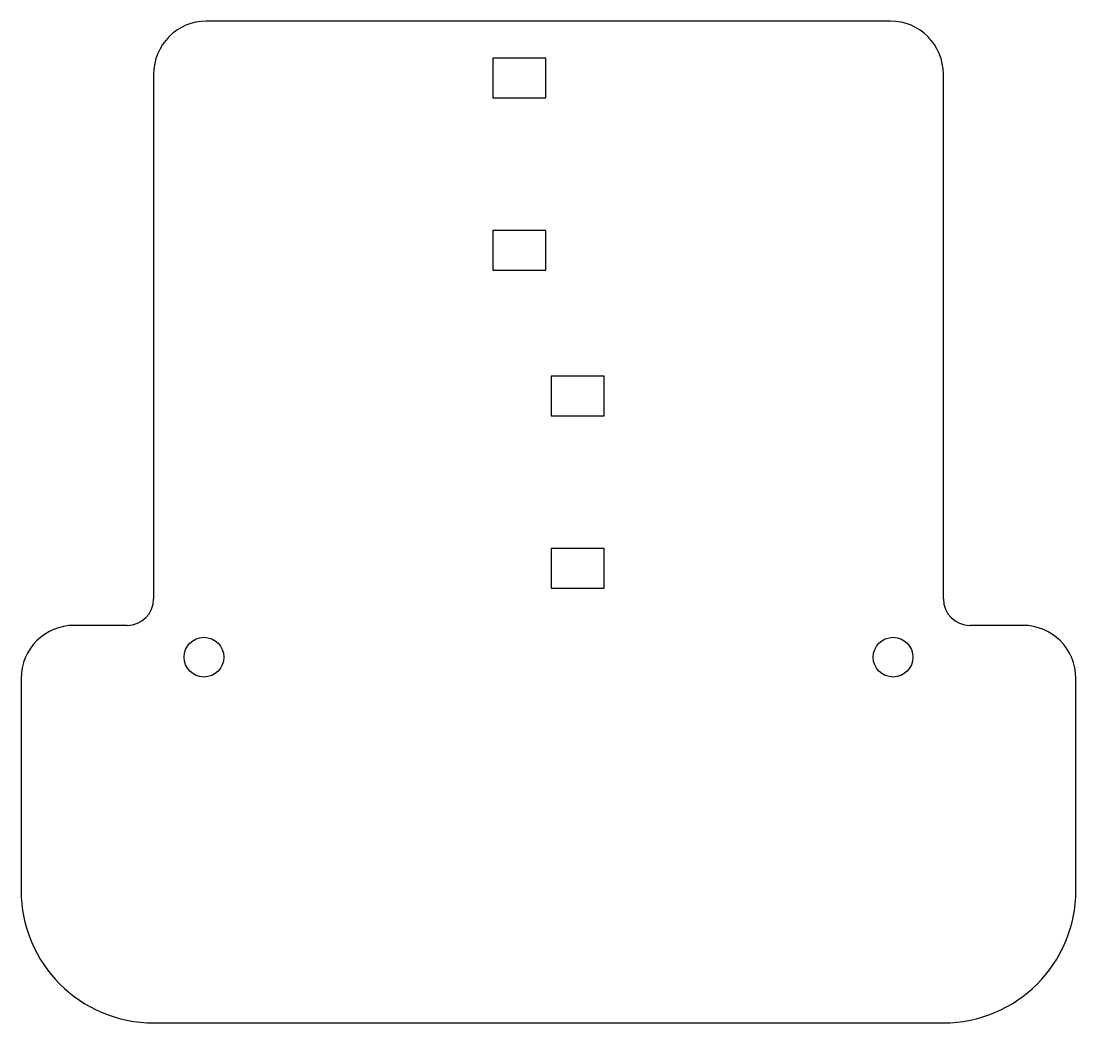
# Model space of a CAD drawing. Header units: millimetres. Extents: x -36.5 to 3.3, y -69.5 to -31.7.
import ezdxf

# ---------------------------------------------------------------- set-up
doc = ezdxf.new("R2010")
doc.units = ezdxf.units.MM

msp = doc.modelspace()

# ---------------------------------------------------------------- linework, layer by layer
at = {"color": 7, "linetype": 'Continuous', "lineweight": 25}
for p, q in [((-3.715, -31.723), (-29.515, -31.723)), ((-18.715, -33.123), (-18.715, -34.623)), ((-16.715, -33.123), (-18.715, -33.123)), ((-16.715, -34.623), (-16.715, -33.123)), ((-31.515, -33.723), (-31.515, -53.523)), ((-1.715, -53.523), (-1.715, -33.723)), ((-18.715, -34.623), (-16.715, -34.623)), ((-18.715, -39.623), (-18.715, -41.123)), ((-16.715, -39.623), (-18.715, -39.623)), ((-16.715, -41.123), (-16.715, -39.623)), ((-18.715, -41.123), (-16.715, -41.123)), ((-16.515, -45.123), (-16.515, -46.623)), ((-14.515, -45.123), (-16.515, -45.123)), ((-14.515, -46.623), (-14.515, -45.123)), ((-16.515, -46.623), (-14.515, -46.623)), ((-16.515, -51.623), (-16.515, -53.123)), ((-14.515, -51.623), (-16.515, -51.623)), ((-14.515, -53.123), (-14.515, -51.623)), ((-16.515, -53.123), (-14.515, -53.123)), ((-32.515, -54.523), (-34.515, -54.523)), ((1.285, -54.523), (-0.715, -54.523)), ((-36.515, -56.523), (-36.515, -64.523)), ((3.285, -64.523), (3.285, -56.523)), ((-31.515, -69.523), (-1.715, -69.523))]:
    msp.add_line(p, q, dxfattribs=at)
for centre in [(-29.615, -55.723), (-3.615, -55.723)]:
    msp.add_circle(centre, 0.75, dxfattribs=at)
for centre, radius, start, end in [((-29.515, -33.723), 2, 90, 180), ((-3.715, -33.723), 2, 0, 90), ((-32.515, -53.523), 1, 270, 0), ((-0.715, -53.523), 1, 180, 270), ((-34.515, -56.523), 2, 90, 180), ((1.285, -56.523), 2, 0, 90), ((-31.515, -64.523), 5, 180, 270), ((-1.715, -64.523), 5, 270, 0)]:
    msp.add_arc(centre, radius, start, end, dxfattribs=at)

doc.saveas('drawing.dxf')
